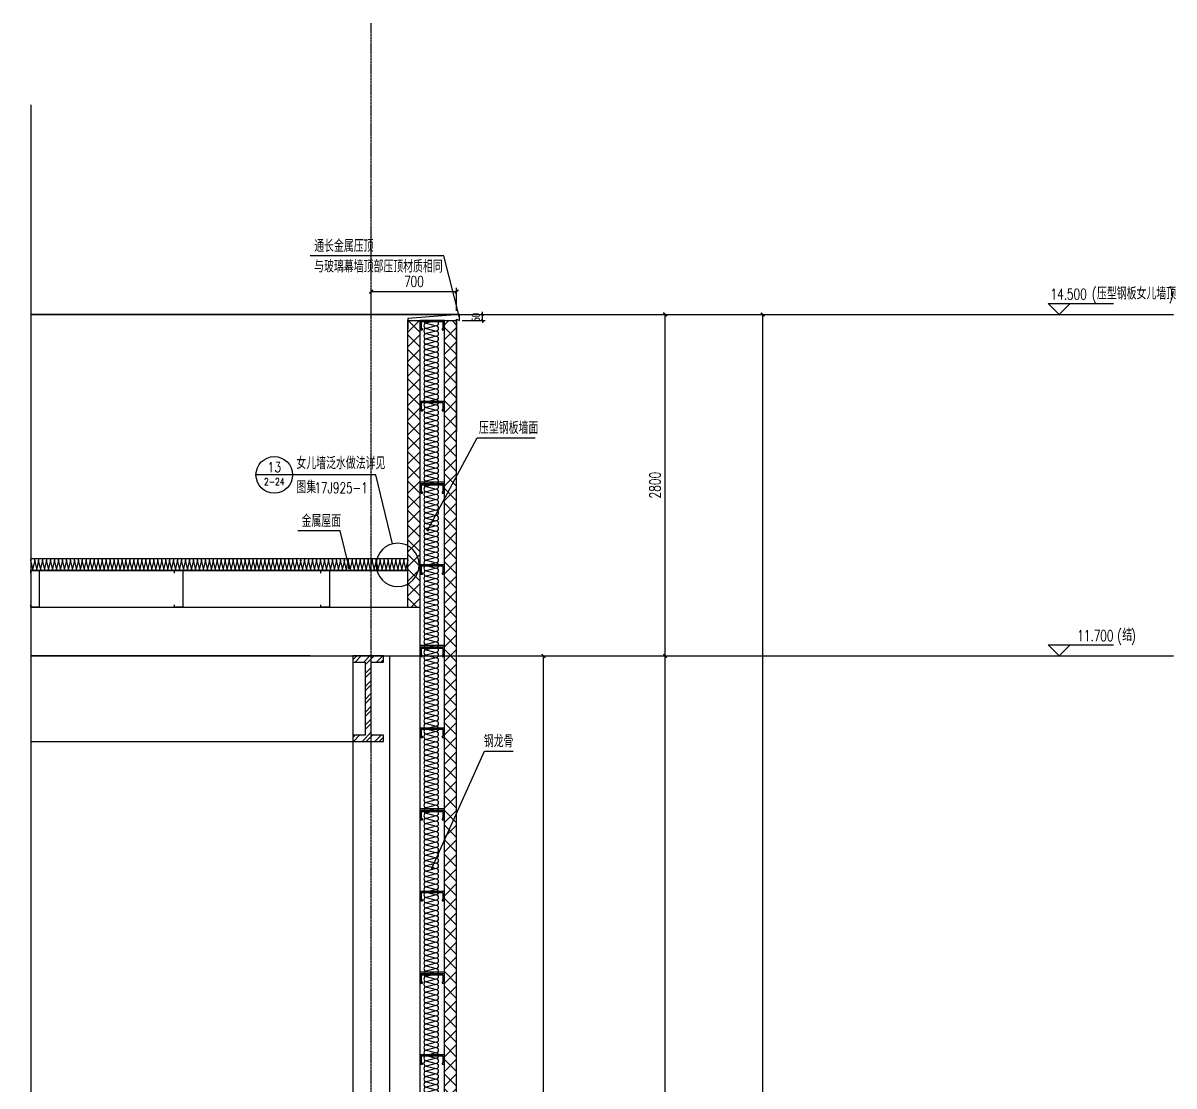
# Model space of a CAD drawing. Extents: x -1899985 to 1774885, y 556286 to 2175695.
# Drawn here: x -1518324 to -1508893, y 576432 to 585146 of the extents above; entities that cross this region are included whole.
import ezdxf
from ezdxf.enums import TextEntityAlignment as Align

# ---------------------------------------------------------------- set-up
doc = ezdxf.new("R2010")
doc.units = 0
doc.header["$LTSCALE"] = 10
doc.header["$MEASUREMENT"] = 0
doc.linetypes.add('20剖面图$0$__DASH', pattern=[0.35, 0.25, -0.1])
doc.linetypes.add('20剖面图$0$DOTE', pattern=[2.42, 2, -0.2, 0.02, -0.2])
doc.layers.get('Defpoints').update_dxf_attribs({"color": 210})
for name, color, linetype in [('20剖面图$0$A-AXIS-D', 1, 'Continuous'), ('20剖面图$0$A-AXIS-DOTE', 14, '20剖面图$0$DOTE'), ('20剖面图$0$A-AXIS-DP', 126, 'Continuous'), ('20剖面图$0$A-AXIS-SYMB', 3, 'Continuous'), ('20剖面图$0$A-HATCH-2', 251, 'Continuous'), ('20剖面图$0$A-LIN-V', 9, 'Continuous'), ('20剖面图$0$AS-COLN', 6, 'Continuous'), ('20剖面图$0$AS-WALL', 40, 'Continuous'), ('20剖面图$0$DIM_ELEV', 3, 'Continuous'), ('20剖面图$0$DIM_SYMB', 3, 'Continuous'), ('20剖面图$0$PUB_HATCH', 8, 'Continuous'), ('20剖面图$0$PUB_TEXT', 7, 'Continuous'), ('20剖面图$0$建-墙-填充', 8, 'Continuous'), ('20剖面图$0$建-柱-钢', 9, 'Continuous'), ('A-AXIS-DP', 126, 'Continuous'), ('A-LIN-V', 9, 'Continuous'), ('DIM_SYMB', 3, 'Continuous'), ('PUB_TEXT', 7, 'Continuous')]:
    doc.layers.add(name, color=color, linetype=linetype)
doc.styles.add('20剖面图$0$_TCH_DIM', font='SIMPLEX', dxfattribs={"bigfont": 'GBCBIG'})
doc.styles.add('20剖面图$0$_TCH_DIM_T3', font='SIMPLEX', dxfattribs={"width": 0.705882, "bigfont": 'GBCBIG'})
doc.styles.add('_TCH_DIM', font='SIMPLEX', dxfattribs={"bigfont": 'GBCBIG'})
doc.styles.add('_TCH_DIM_T3', font='SIMPLEX', dxfattribs={"width": 0.705882, "bigfont": 'GBCBIG'})
doc.dimstyles.new('20剖面图$0$_TCH_ARCH&&30', dxfattribs={"dimtxt": 89.25, "dimasz": 30, "dimexe": 30, "dimexo": 30, "dimgap": 37.875, "dimtad": 1, "dimdec": 0, "dimzin": 0, "dimdsep": 46, "dimtxsty": '20剖面图$0$_TCH_DIM_T3', "dimblk": '20剖面图$0$_ArchTick', "dimcen": 0.09, "dimclrt": 7, "dimazin": 2, "dimtfac": 1, "dimtdec": 0, "dimtix": 1, "dimtmove": 2, "dimatfit": 3, "dimfxl": 1, "dimtolj": 1, "dimtzin": 0, "dimarcsym": 0})
doc.dimstyles.new('_TCH_ARCH&&20', dxfattribs={"dimtxt": 59.5, "dimasz": 20, "dimexe": 20, "dimexo": 20, "dimgap": 25.25, "dimtad": 1, "dimdec": 0, "dimzin": 0, "dimdsep": 46, "dimtxsty": '_TCH_DIM_T3', "dimblk": 'ARCHTICK', "dimcen": 0.09, "dimclrt": 7, "dimazin": 2, "dimtfac": 1, "dimtdec": 0, "dimtix": 1, "dimtmove": 2, "dimatfit": 3, "dimfxl": 1, "dimtolj": 1, "dimtzin": 0, "dimarcsym": 0})
pattern_1 = [(45, (60, 0), (-60.000061, 60.000061), []), (135, (60, 0), (-60.000061, -60.000061), [])]

# ---------------------------------------------------------------- blocks, each defined once
blk = doc.blocks.new('20剖面图$0$_ArchTick')
at = {"color": 0, "linetype": 'ByBlock', "const_width": 0.4}
blk.add_lwpolyline([(-0.5, -0.5), (0.5, 0.5)], dxfattribs=at)
blk = doc.blocks.new('*D320')
at = {"layer": '20剖面图$0$A-AXIS-D', "color": 0, "lineweight": -2, "transparency": 16777216}
for p, q in [((-1512633.4, 582757.5), (-1512233.4, 582757.5)), ((-1512263.4, 567957.5), (-1512263.4, 582757.5)), ((-1512633.4, 567957.5), (-1512233.4, 567957.5))]:
    blk.add_line(p, q, dxfattribs=at)
at = {"layer": 'Defpoints', "color": 0, "transparency": 16777216}
for p in [(-1512663.4, 582757.5), (-1512263.4, 582757.5), (-1512663.4, 567957.5)]:
    blk.add_point(p, dxfattribs=at)
at = {"layer": '20剖面图$0$A-AXIS-D', "color": 0, "lineweight": -2, "transparency": 16777216, "xscale": 30, "yscale": 30, "zscale": 30}
for p, rotation in [((-1512263.4, 582757.5), 90), ((-1512263.4, 567957.5), 270)]:
    blk.add_blockref('20剖面图$0$_ArchTick', p, dxfattribs=dict(at, rotation=rotation))
at = {"layer": '20剖面图$0$A-AXIS-D', "color": 7, "transparency": 16777216, "insert": (-1512345.9, 575357.5), "char_height": 89.25, "attachment_point": 5, "rotation": 90, "style": '20剖面图$0$_TCH_DIM_T3'}
blk.add_mtext('\\A1;14800', dxfattribs=at)
blk = doc.blocks.new('*D322')
at = {"layer": '20剖面图$0$A-AXIS-D', "color": 0, "lineweight": -2, "transparency": 16777216}
for p, q in [((-1513433.4, 579957.5), (-1513033.4, 579957.5)), ((-1513063.4, 568257.5), (-1513063.4, 579957.5)), ((-1513433.4, 568257.5), (-1513033.4, 568257.5))]:
    blk.add_line(p, q, dxfattribs=at)
at = {"layer": 'Defpoints', "color": 0, "transparency": 16777216}
for p in [(-1513463.4, 579957.5), (-1513063.4, 579957.5), (-1513463.4, 568257.5)]:
    blk.add_point(p, dxfattribs=at)
at = {"layer": '20剖面图$0$A-AXIS-D', "color": 0, "lineweight": -2, "transparency": 16777216, "xscale": 30, "yscale": 30, "zscale": 30}
for p, rotation in [((-1513063.4, 579957.5), 90), ((-1513063.4, 568257.5), 270)]:
    blk.add_blockref('20剖面图$0$_ArchTick', p, dxfattribs=dict(at, rotation=rotation))
at = {"layer": '20剖面图$0$A-AXIS-D', "color": 7, "transparency": 16777216, "insert": (-1513145.9, 574107.5), "char_height": 89.25, "attachment_point": 5, "rotation": 90, "style": '20剖面图$0$_TCH_DIM_T3'}
blk.add_mtext('\\A1;11700', dxfattribs=at)
blk = doc.blocks.new('*D323')
at = {"layer": '20剖面图$0$A-AXIS-D', "color": 0, "lineweight": -2, "transparency": 16777216}
for p, q in [((-1513433.4, 582757.5), (-1513033.4, 582757.5)), ((-1513063.4, 579957.5), (-1513063.4, 582757.5)), ((-1513433.4, 579957.5), (-1513033.4, 579957.5))]:
    blk.add_line(p, q, dxfattribs=at)
at = {"layer": 'Defpoints', "color": 0, "transparency": 16777216}
for p in [(-1513463.4, 582757.5), (-1513063.4, 582757.5), (-1513463.4, 579957.5)]:
    blk.add_point(p, dxfattribs=at)
at = {"layer": '20剖面图$0$A-AXIS-D', "color": 0, "lineweight": -2, "transparency": 16777216, "xscale": 30, "yscale": 30, "zscale": 30}
for p, rotation in [((-1513063.4, 582757.5), 90), ((-1513063.4, 579957.5), 270)]:
    blk.add_blockref('20剖面图$0$_ArchTick', p, dxfattribs=dict(at, rotation=rotation))
at = {"layer": '20剖面图$0$A-AXIS-D', "color": 7, "transparency": 16777216, "insert": (-1513145.9, 581357.5), "char_height": 89.25, "attachment_point": 5, "rotation": 90, "style": '20剖面图$0$_TCH_DIM_T3'}
blk.add_mtext('\\A1;2800', dxfattribs=at)
blk = doc.blocks.new('*D324')
at = {"layer": '20剖面图$0$A-AXIS-DP', "color": 0, "lineweight": -2, "transparency": 16777216}
for p, q in [((-1514281.2, 579957.5), (-1514030.1, 579957.5)), ((-1514060.1, 570657.5), (-1514060.1, 579957.5)), ((-1514281.2, 570657.5), (-1514030.1, 570657.5))]:
    blk.add_line(p, q, dxfattribs=at)
at = {"layer": 'Defpoints', "color": 0, "transparency": 16777216}
for p in [(-1514311.2, 579957.5), (-1514060.1, 579957.5), (-1514311.2, 570657.5)]:
    blk.add_point(p, dxfattribs=at)
at = {"layer": '20剖面图$0$A-AXIS-DP', "color": 0, "lineweight": -2, "transparency": 16777216, "xscale": 30, "yscale": 30, "zscale": 30}
for p, rotation in [((-1514060.1, 579957.5), 90), ((-1514060.1, 570657.5), 270)]:
    blk.add_blockref('20剖面图$0$_ArchTick', p, dxfattribs=dict(at, rotation=rotation))
at = {"layer": '20剖面图$0$A-AXIS-DP', "color": 7, "transparency": 16777216, "insert": (-1514142.6, 575307.5), "char_height": 89.25, "attachment_point": 5, "rotation": 90, "style": '20剖面图$0$_TCH_DIM_T3'}
blk.add_mtext('\\A1;9300', dxfattribs=at)
blk = doc.blocks.new('*D326')
at = {"layer": '20剖面图$0$A-AXIS-DP', "color": 0, "lineweight": -2, "transparency": 16777216}
for p, q in [((-1515470.6, 582787.5), (-1515470.6, 582974.2)), ((-1515470.6, 582944.2), (-1514770.8, 582944.2)), ((-1514770.8, 582787.5), (-1514770.8, 582974.2))]:
    blk.add_line(p, q, dxfattribs=at)
at = {"layer": 'Defpoints', "color": 0, "transparency": 16777216}
for p in [(-1514770.8, 582944.2), (-1515470.6, 582757.5), (-1514770.8, 582757.5)]:
    blk.add_point(p, dxfattribs=at)
at = {"layer": '20剖面图$0$A-AXIS-DP', "color": 0, "lineweight": -2, "transparency": 16777216, "xscale": 30, "yscale": 30, "zscale": 30, "rotation": 180}
blk.add_blockref('20剖面图$0$_ArchTick', (-1515470.6, 582944.2), dxfattribs=at)
at = {"layer": '20剖面图$0$A-AXIS-DP', "color": 0, "lineweight": -2, "transparency": 16777216, "xscale": 30, "yscale": 30, "zscale": 30}
blk.add_blockref('20剖面图$0$_ArchTick', (-1514770.8, 582944.2), dxfattribs=at)
at = {"layer": '20剖面图$0$A-AXIS-DP', "color": 7, "transparency": 16777216, "insert": (-1515120.7, 583026.7), "char_height": 89.25, "attachment_point": 5, "style": '20剖面图$0$_TCH_DIM_T3'}
blk.add_mtext('\\A1;700', dxfattribs=at)
blk = doc.blocks.new('20剖面图$0$CURVEPATTERNLIB$SYSLIB$岩棉板')
at = {"color": 0}
for p, q in [((0, -17), (12, -67)), ((12, -67), (24, -17))]:
    blk.add_line(p, q, dxfattribs=at)
for centre, start, end in [((12, -17), 0, 180), ((0, -67), 270, 0), ((24, -67), 180, 270)]:
    blk.add_arc(centre, 12, start, end, dxfattribs=at)
blk = doc.blocks.new('20剖面图$0$CURVEPATTERNLIB$SYSLIB$防水材料1')
at = {"layer": '20剖面图$0$PUB_HATCH'}
h = blk.add_hatch(dxfattribs=at)
h.set_pattern_fill('ANSI31', color=256, scale=10, angle=90, style=0)
h.set_pattern_definition([(45, (-196995.837, -685381.036), (11.22532015, -11.22532015), [])])
h.paths.add_polyline_path([(35, 0), (0, 0), (0, -100), (35, -100), (35, -90), (30, -90), (30, -95), (5, -95), (5, -5), (30, -5), (30, -10), (35, -10)])
h = blk.add_hatch(dxfattribs=at)
h.set_pattern_fill('ANSI31', color=256, scale=10, angle=90, style=0)
h.set_pattern_definition([(45, (-196695.837, -685381.036), (11.22532015, -11.22532015), [])])
h.paths.add_polyline_path([(335, 0), (300, 0), (300, -100), (335, -100), (335, -90), (330, -90), (330, -95), (305, -95), (305, -5), (330, -5), (330, -10), (335, -10)])
at = {"layer": '20剖面图$0$A-LIN-V', "extrusion": (-3.26108e-18, 2.41725e-31, -1)}
blk.add_line((600, 0), (600, -100), dxfattribs=at)
at = {"layer": '20剖面图$0$A-LIN-V'}
for p, q in [((30, -10), (35, -10)), ((330, -10), (335, -10)), ((30, -90), (35, -90)), ((330, -90), (335, -90))]:
    blk.add_line(p, q, dxfattribs=at)
at = {"layer": '20剖面图$0$A-LIN-V', "extrusion": (-3.26108e-18, 2.41725e-31, -1)}
for points in [[(-35, -10), (-35, 0), (0, 0), (0, -100), (-35, -100), (-35, -90)], [(-335, -10), (-335, 0), (-300, 0), (-300, -100), (-335, -100), (-335, -90)], [(-30, -10), (-30, -5), (-5, -5), (-5, -95), (-30, -95), (-30, -90)], [(-330, -10), (-330, -5), (-305, -5), (-305, -95), (-330, -95), (-330, -90)]]:
    blk.add_lwpolyline(points, dxfattribs=at)
at = {"layer": '20剖面图$0$A-LIN-V', "xscale": 0.8142221102150538, "yscale": 0.8108108108108109, "zscale": 0.8142221102150538}
for p in [(0, -20.1), (19.5, -20.1), (39.1, -20.1), (58.6, -20.1), (78.2, -20.1), (97.7, -20.1), (117.2, -20.1), (136.8, -20.1), (156.3, -20.1), (175.9, -20.1), (195.4, -20.1), (215, -20.1), (234.5, -20.1), (254, -20.1), (273.6, -20.1), (293.1, -20.1), (312.7, -20.1), (332.2, -20.1), (351.7, -20.1), (371.3, -20.1), (390.8, -20.1), (410.4, -20.1), (429.9, -20.1), (449.5, -20.1), (469, -20.1), (488.5, -20.1), (508.1, -20.1), (527.6, -20.1), (547.2, -20.1), (566.7, -20.1), (586.2, -20.1)]:
    blk.add_blockref('20剖面图$0$CURVEPATTERNLIB$SYSLIB$岩棉板', p, dxfattribs=at)
blk = doc.blocks.new('_ArchTick')
at = {"color": 0, "linetype": 'ByBlock', "const_width": 0.4}
blk.add_lwpolyline([(-0.5, -0.5), (0.5, 0.5)], dxfattribs=at)
blk = doc.blocks.new('*D120')
at = {"layer": 'A-AXIS-DP', "color": 0, "lineweight": -2, "transparency": 16777216}
for p, q in [((-1514726.7, 582757.5), (-1514538.2, 582757.5)), ((-1514558.2, 582757.5), (-1514558.2, 582777.5)), ((-1514558.2, 582707.5), (-1514558.2, 582757.5)), ((-1514726.7, 582707.5), (-1514538.2, 582707.5)), ((-1514558.2, 582707.5), (-1514558.2, 582687.5))]:
    blk.add_line(p, q, dxfattribs=at)
at = {"layer": 'Defpoints', "color": 0, "transparency": 16777216}
for p in [(-1514746.7, 582757.5), (-1514558.2, 582757.5), (-1514746.7, 582707.5)]:
    blk.add_point(p, dxfattribs=at)
at = {"layer": 'A-AXIS-DP', "color": 0, "lineweight": -2, "transparency": 16777216, "xscale": 20, "yscale": 20, "zscale": 20}
for p, rotation in [((-1514558.2, 582757.5), 270), ((-1514558.2, 582707.5), 90)]:
    blk.add_blockref('_ArchTick', p, dxfattribs=dict(at, rotation=rotation))
at = {"layer": 'A-AXIS-DP', "color": 7, "transparency": 16777216, "insert": (-1514613.2, 582732.5), "char_height": 59.5, "attachment_point": 5, "rotation": 90, "style": '_TCH_DIM_T3'}
blk.add_mtext('\\A1;50', dxfattribs=at)
blk = doc.blocks.new('20剖面图')
at = {"layer": '20剖面图$0$PUB_HATCH'}
h = blk.add_hatch(dxfattribs=at)
h.set_pattern_fill('多孔材料', color=256, scale=30, style=0)
h.set_pattern_definition(pattern_1)
h.paths.add_polyline_path([(-1515070.8, 580357.5), (-1515070.8, 582707.5), (-1515170.8, 582707.5), (-1515170.8, 580357.5)])
h = blk.add_hatch(dxfattribs=at)
h.set_pattern_fill('多孔材料', color=256, scale=30, style=0)
h.set_pattern_definition(pattern_1)
h.paths.add_polyline_path([(-1514770.8, 570657.5), (-1514770.8, 582707.5), (-1514870.8, 582707.5), (-1514870.8, 570657.5)])
at = {"layer": '20剖面图$0$建-墙-填充'}
h = blk.add_hatch(dxfattribs=at)
h.set_pattern_fill('金属', color=256, scale=30, style=0)
h.set_pattern_definition([(45, (0, 0), (-53.0330086, 53.0330086), []), (45, (35.355, 0), (-53.0330086, 53.0330086), [])])
h.paths.add_polyline_path([(-1515370.6, 579957.5), (-1515620.6, 579957.5), (-1515620.6, 579907.5), (-1515520.6, 579907.5), (-1515520.6, 579307.5), (-1515620.6, 579307.5), (-1515620.6, 579257.5), (-1515370.6, 579257.5), (-1515370.6, 579307.5), (-1515470.6, 579307.5), (-1515470.6, 579907.5), (-1515370.6, 579907.5)])
at = {"layer": '20剖面图$0$A-AXIS-DOTE'}
blk.add_line((-1515470.6, 565580.6), (-1515470.6, 585146), dxfattribs=at)
at = {"layer": '20剖面图$0$A-AXIS-DOTE', "linetype": '20剖面图$0$__DASH', "ltscale": 2}
for p, q in [((-1518261, 582757.5), (-1508893.3, 582757.5)), ((-1518261, 579957.5), (-1508893.3, 579957.5))]:
    blk.add_line(p, q, dxfattribs=at)
at = {"layer": '20剖面图$0$A-AXIS-SYMB'}
for p, q in [((-1516115.3, 581441.8), (-1516415.3, 581441.8)), ((-1515433.5, 581441.8), (-1516115.3, 581441.8)), ((-1515296, 580876.2), (-1515433.5, 581441.8)), ((-1514970.2, 578222.2), (-1514542.9, 579176.9)), ((-1514542.9, 579176.9), (-1514308.6, 579176.9))]:
    blk.add_line(p, q, dxfattribs=at)
blk.add_lwpolyline([(-1515077.1, 580704.1, 1), (-1515431.2, 580704.1, 1)], format="xyb", close=True, dxfattribs=at)
at = {"layer": '20剖面图$0$A-AXIS-SYMB', "const_width": 12}
blk.add_lwpolyline([(-1514972.6, 578216.7, 1), (-1514967.7, 578227.7, 1)], format="xyb", close=True, dxfattribs=at)
at = {"layer": '20剖面图$0$A-AXIS-SYMB'}
blk.add_circle((-1516265.3, 581441.8), 150, dxfattribs=at)
at = {"layer": '20剖面图$0$A-LIN-V'}
for p, q in [((-1514746.7, 582757.5), (-1518261, 582757.5)), ((-1515070.8, 570657.5), (-1515070.8, 582707.5)), ((-1514770.8, 582718.8), (-1514770.8, 581799.5)), ((-1518261, 580357.5), (-1515070.8, 580357.5)), ((-1515970.6, 579957.5), (-1518261, 579957.5)), ((-1515970.6, 579957.5), (-1515070.8, 579957.5)), ((-1515620.6, 579957.5), (-1515620.6, 568257.5)), ((-1515320.6, 579957.5), (-1515320.6, 568257.5)), ((-1518261, 579257.5), (-1515620.6, 579257.5))]:
    blk.add_line(p, q, dxfattribs=at)
for points in [[(-1515620.6, 582757.5), (-1514977.2, 582757.5)], [(-1515170.8, 582707.5), (-1514770.8, 582707.5)], [(-1518261, 580637.5), (-1518261, 580657.5), (-1518191, 580657.5), (-1518191, 580357.5), (-1518261, 580357.5), (-1518261, 580377.5)], [(-1517083.8, 580637.5), (-1517083.8, 580657.5), (-1517013.8, 580657.5), (-1517013.8, 580357.5), (-1517083.8, 580357.5), (-1517083.8, 580377.5)], [(-1515883.8, 580637.5), (-1515883.8, 580657.5), (-1515813.8, 580657.5), (-1515813.8, 580357.5), (-1515883.8, 580357.5), (-1515883.8, 580377.5)]]:
    blk.add_lwpolyline(points, dxfattribs=at)
at = {"layer": '20剖面图$0$AS-COLN'}
for p, q in [((-1518261, 580757.5), (-1515170.8, 580757.5)), ((-1518261, 580657.5), (-1515170.8, 580657.5))]:
    blk.add_line(p, q, dxfattribs=at)
at = {"layer": '20剖面图$0$AS-WALL'}
for p, q in [((-1515170.8, 580357.5), (-1515170.8, 582707.5)), ((-1515170.8, 582707.5), (-1515070.8, 582707.5)), ((-1515070.8, 580357.5), (-1515070.8, 582707.5)), ((-1514870.8, 570657.5), (-1514870.8, 582707.5)), ((-1514870.8, 582707.5), (-1514770.8, 582707.5)), ((-1514770.8, 570657.5), (-1514770.8, 582707.5)), ((-1515170.8, 580357.5), (-1515070.8, 580357.5))]:
    blk.add_line(p, q, dxfattribs=at)
blk.add_lwpolyline([(-1514770.8, 582686.2), (-1514770.8, 582718.8), (-1514746.7, 582707.5), (-1514746.7, 582757.5), (-1515170.8, 582724.3), (-1515170.8, 582640)], dxfattribs=at)
at = {"layer": '20剖面图$0$DIM_ELEV'}
for p, q in [((-1509835.1, 582757.5), (-1509925.1, 582847.5)), ((-1509925.1, 582847.5), (-1509388.7, 582847.5)), ((-1509835.1, 582757.5), (-1509745.1, 582847.5)), ((-1510045.1, 582757.5), (-1509745.1, 582757.5)), ((-1509835.1, 579957.5), (-1509925.1, 580047.5)), ((-1509925.1, 580047.5), (-1509388.7, 580047.5)), ((-1509835.1, 579957.5), (-1509745.1, 580047.5)), ((-1510045.1, 579957.5), (-1509745.1, 579957.5))]:
    blk.add_line(p, q, dxfattribs=at)
at = {"layer": '20剖面图$0$DIM_SYMB'}
for p, q in [((-1515007.7, 580990.7), (-1514603.2, 581745.6)), ((-1514603.2, 581745.6), (-1514127.4, 581745.6)), ((-1515724.9, 580982.9), (-1516073.5, 580982.9)), ((-1515652.9, 580681.3), (-1515724.9, 580982.9))]:
    blk.add_line(p, q, dxfattribs=at)
blk.add_lwpolyline([(-1518261, 584475.8), (-1518261, 575825.3), (-1518198, 575802.3), (-1518324, 575780.1), (-1518261, 575757.8), (-1518261, 567107.3)], dxfattribs=at)
at = {"layer": '20剖面图$0$DIM_SYMB', "const_width": 12}
for points in [[(-1515010.6, 580985.4, 1), (-1515004.9, 580996, 1)], [(-1515651.5, 580675.5, 1), (-1515654.3, 580687.2, 1)]]:
    blk.add_lwpolyline(points, format="xyb", close=True, dxfattribs=at)
at = {"layer": '20剖面图$0$建-柱-钢'}
for p, q in [((-1515370.6, 579957.5), (-1515620.6, 579957.5)), ((-1515620.6, 579957.5), (-1515620.6, 579907.5)), ((-1515620.6, 579907.5), (-1515520.6, 579907.5)), ((-1515520.6, 579907.5), (-1515520.6, 579307.5)), ((-1515470.6, 579307.5), (-1515470.6, 579907.5)), ((-1515470.6, 579907.5), (-1515370.6, 579907.5)), ((-1515370.6, 579907.5), (-1515370.6, 579957.5)), ((-1515520.6, 579307.5), (-1515620.6, 579307.5)), ((-1515620.6, 579307.5), (-1515620.6, 579257.5)), ((-1515620.6, 579257.5), (-1515370.6, 579257.5)), ((-1515370.6, 579307.5), (-1515470.6, 579307.5)), ((-1515370.6, 579257.5), (-1515370.6, 579307.5))]:
    blk.add_line(p, q, dxfattribs=at)
at = {"layer": '20剖面图$0$A-HATCH-2'}
for name, p, xscale, yscale, zscale, rotation in [('20剖面图$0$CURVEPATTERNLIB$SYSLIB$防水材料1', (-1514870.8, 582707.5), 2.210185424023806, 1.999999999990687, 1.999999999990687, 269.9999999972866), ('20剖面图$0$CURVEPATTERNLIB$SYSLIB$防水材料1', (-1514870.8, 581368.6), 2.210185424023806, 1.999999999990687, 1.999999999990687, 269.9999999972866), ('20剖面图$0$CURVEPATTERNLIB$SYSLIB$岩棉板', (-1518228.5, 580764.5), -1.355367460515934, 1.351351351351351, 1.351351351351351, 1.72675554995987e-11), ('20剖面图$0$CURVEPATTERNLIB$SYSLIB$岩棉板', (-1518195.9, 580764.5), -1.355367460515934, 1.351351351351351, 1.351351351351351, 1.72675554995987e-11), ('20剖面图$0$CURVEPATTERNLIB$SYSLIB$岩棉板', (-1518163.4, 580764.5), -1.355367460515934, 1.351351351351351, 1.351351351351351, 1.72675554995987e-11), ('20剖面图$0$CURVEPATTERNLIB$SYSLIB$岩棉板', (-1518130.9, 580764.5), -1.355367460515934, 1.351351351351351, 1.351351351351351, 1.72675554995987e-11), ('20剖面图$0$CURVEPATTERNLIB$SYSLIB$岩棉板', (-1518098.3, 580764.5), -1.355367460515934, 1.351351351351351, 1.351351351351351, 1.72675554995987e-11), ('20剖面图$0$CURVEPATTERNLIB$SYSLIB$岩棉板', (-1518065.8, 580764.5), -1.355367460515934, 1.351351351351351, 1.351351351351351, 1.72675554995987e-11), ('20剖面图$0$CURVEPATTERNLIB$SYSLIB$岩棉板', (-1518033.3, 580764.5), -1.355367460515934, 1.351351351351351, 1.351351351351351, 1.72675554995987e-11), ('20剖面图$0$CURVEPATTERNLIB$SYSLIB$岩棉板', (-1518000.8, 580764.5), -1.355367460515934, 1.351351351351351, 1.351351351351351, 1.72675554995987e-11), ('20剖面图$0$CURVEPATTERNLIB$SYSLIB$岩棉板', (-1517968.2, 580764.5), -1.355367460515934, 1.351351351351351, 1.351351351351351, 1.72675554995987e-11), ('20剖面图$0$CURVEPATTERNLIB$SYSLIB$岩棉板', (-1517935.7, 580764.5), -1.355367460515934, 1.351351351351351, 1.351351351351351, 1.72675554995987e-11), ('20剖面图$0$CURVEPATTERNLIB$SYSLIB$岩棉板', (-1517903.2, 580764.5), -1.355367460515934, 1.351351351351351, 1.351351351351351, 1.72675554995987e-11), ('20剖面图$0$CURVEPATTERNLIB$SYSLIB$岩棉板', (-1517870.6, 580764.5), -1.355367460515934, 1.351351351351351, 1.351351351351351, 1.72675554995987e-11), ('20剖面图$0$CURVEPATTERNLIB$SYSLIB$岩棉板', (-1517838.1, 580764.5), -1.355367460515934, 1.351351351351351, 1.351351351351351, 1.72675554995987e-11), ('20剖面图$0$CURVEPATTERNLIB$SYSLIB$岩棉板', (-1517805.6, 580764.5), -1.355367460515934, 1.351351351351351, 1.351351351351351, 1.72675554995987e-11), ('20剖面图$0$CURVEPATTERNLIB$SYSLIB$岩棉板', (-1517773.1, 580764.5), -1.355367460515934, 1.351351351351351, 1.351351351351351, 1.72675554995987e-11), ('20剖面图$0$CURVEPATTERNLIB$SYSLIB$岩棉板', (-1517740.5, 580764.5), -1.355367460515934, 1.351351351351351, 1.351351351351351, 1.72675554995987e-11), ('20剖面图$0$CURVEPATTERNLIB$SYSLIB$岩棉板', (-1517708, 580764.5), -1.355367460515934, 1.351351351351351, 1.351351351351351, 1.72675554995987e-11), ('20剖面图$0$CURVEPATTERNLIB$SYSLIB$岩棉板', (-1517675.5, 580764.5), -1.355367460515934, 1.351351351351351, 1.351351351351351, 1.72675554995987e-11), ('20剖面图$0$CURVEPATTERNLIB$SYSLIB$岩棉板', (-1517642.9, 580764.5), -1.355367460515934, 1.351351351351351, 1.351351351351351, 1.72675554995987e-11), ('20剖面图$0$CURVEPATTERNLIB$SYSLIB$岩棉板', (-1517610.4, 580764.5), -1.355367460515934, 1.351351351351351, 1.351351351351351, 1.72675554995987e-11), ('20剖面图$0$CURVEPATTERNLIB$SYSLIB$岩棉板', (-1517577.9, 580764.5), -1.355367460515934, 1.351351351351351, 1.351351351351351, 1.72675554995987e-11), ('20剖面图$0$CURVEPATTERNLIB$SYSLIB$岩棉板', (-1517545.4, 580764.5), -1.355367460515934, 1.351351351351351, 1.351351351351351, 1.72675554995987e-11), ('20剖面图$0$CURVEPATTERNLIB$SYSLIB$岩棉板', (-1517512.8, 580764.5), -1.355367460515934, 1.351351351351351, 1.351351351351351, 1.72675554995987e-11), ('20剖面图$0$CURVEPATTERNLIB$SYSLIB$岩棉板', (-1517480.3, 580764.5), -1.355367460515934, 1.351351351351351, 1.351351351351351, 1.72675554995987e-11), ('20剖面图$0$CURVEPATTERNLIB$SYSLIB$岩棉板', (-1517447.8, 580764.5), -1.355367460515934, 1.351351351351351, 1.351351351351351, 1.72675554995987e-11), ('20剖面图$0$CURVEPATTERNLIB$SYSLIB$岩棉板', (-1517415.2, 580764.5), -1.355367460515934, 1.351351351351351, 1.351351351351351, 1.72675554995987e-11), ('20剖面图$0$CURVEPATTERNLIB$SYSLIB$岩棉板', (-1517382.7, 580764.5), -1.355367460515934, 1.351351351351351, 1.351351351351351, 1.72675554995987e-11), ('20剖面图$0$CURVEPATTERNLIB$SYSLIB$岩棉板', (-1517350.2, 580764.5), -1.355367460515934, 1.351351351351351, 1.351351351351351, 1.72675554995987e-11), ('20剖面图$0$CURVEPATTERNLIB$SYSLIB$岩棉板', (-1517317.7, 580764.5), -1.355367460515934, 1.351351351351351, 1.351351351351351, 1.72675554995987e-11), ('20剖面图$0$CURVEPATTERNLIB$SYSLIB$岩棉板', (-1517285.1, 580764.5), -1.355367460515934, 1.351351351351351, 1.351351351351351, 1.72675554995987e-11), ('20剖面图$0$CURVEPATTERNLIB$SYSLIB$岩棉板', (-1517252.6, 580764.5), -1.355367460515934, 1.351351351351351, 1.351351351351351, 1.72675554995987e-11), ('20剖面图$0$CURVEPATTERNLIB$SYSLIB$岩棉板', (-1517220.1, 580764.5), -1.355367460515934, 1.351351351351351, 1.351351351351351, 1.72675554995987e-11), ('20剖面图$0$CURVEPATTERNLIB$SYSLIB$岩棉板', (-1517187.5, 580764.5), -1.355367460515934, 1.351351351351351, 1.351351351351351, 1.72675554995987e-11), ('20剖面图$0$CURVEPATTERNLIB$SYSLIB$岩棉板', (-1517155, 580764.5), -1.355367460515934, 1.351351351351351, 1.351351351351351, 1.72675554995987e-11), ('20剖面图$0$CURVEPATTERNLIB$SYSLIB$岩棉板', (-1517122.5, 580764.5), -1.355367460515934, 1.351351351351351, 1.351351351351351, 1.72675554995987e-11), ('20剖面图$0$CURVEPATTERNLIB$SYSLIB$岩棉板', (-1517090, 580764.5), -1.355367460515934, 1.351351351351351, 1.351351351351351, 1.72675554995987e-11), ('20剖面图$0$CURVEPATTERNLIB$SYSLIB$岩棉板', (-1517057.4, 580764.5), -1.355367460515934, 1.351351351351351, 1.351351351351351, 1.72675554995987e-11), ('20剖面图$0$CURVEPATTERNLIB$SYSLIB$岩棉板', (-1517024.9, 580764.5), -1.355367460515934, 1.351351351351351, 1.351351351351351, 1.72675554995987e-11), ('20剖面图$0$CURVEPATTERNLIB$SYSLIB$岩棉板', (-1516992.4, 580764.5), -1.355367460515934, 1.351351351351351, 1.351351351351351, 1.72675554995987e-11), ('20剖面图$0$CURVEPATTERNLIB$SYSLIB$岩棉板', (-1516959.8, 580764.5), -1.355367460515934, 1.351351351351351, 1.351351351351351, 1.72675554995987e-11), ('20剖面图$0$CURVEPATTERNLIB$SYSLIB$岩棉板', (-1516927.3, 580764.5), -1.355367460515934, 1.351351351351351, 1.351351351351351, 1.72675554995987e-11), ('20剖面图$0$CURVEPATTERNLIB$SYSLIB$岩棉板', (-1516894.8, 580764.5), -1.355367460515934, 1.351351351351351, 1.351351351351351, 1.72675554995987e-11), ('20剖面图$0$CURVEPATTERNLIB$SYSLIB$岩棉板', (-1516862.3, 580764.5), -1.355367460515934, 1.351351351351351, 1.351351351351351, 1.72675554995987e-11), ('20剖面图$0$CURVEPATTERNLIB$SYSLIB$岩棉板', (-1516829.7, 580764.5), -1.355367460515934, 1.351351351351351, 1.351351351351351, 1.72675554995987e-11), ('20剖面图$0$CURVEPATTERNLIB$SYSLIB$岩棉板', (-1516797.2, 580764.5), -1.355367460515934, 1.351351351351351, 1.351351351351351, 1.72675554995987e-11), ('20剖面图$0$CURVEPATTERNLIB$SYSLIB$岩棉板', (-1516764.7, 580764.5), -1.355367460515934, 1.351351351351351, 1.351351351351351, 1.72675554995987e-11), ('20剖面图$0$CURVEPATTERNLIB$SYSLIB$岩棉板', (-1516732.1, 580764.5), -1.355367460515934, 1.351351351351351, 1.351351351351351, 1.72675554995987e-11), ('20剖面图$0$CURVEPATTERNLIB$SYSLIB$岩棉板', (-1516699.6, 580764.5), -1.355367460515934, 1.351351351351351, 1.351351351351351, 1.72675554995987e-11), ('20剖面图$0$CURVEPATTERNLIB$SYSLIB$岩棉板', (-1516667.1, 580764.5), -1.355367460515934, 1.351351351351351, 1.351351351351351, 1.72675554995987e-11), ('20剖面图$0$CURVEPATTERNLIB$SYSLIB$岩棉板', (-1516634.6, 580764.5), -1.355367460515934, 1.351351351351351, 1.351351351351351, 1.72675554995987e-11), ('20剖面图$0$CURVEPATTERNLIB$SYSLIB$岩棉板', (-1516602, 580764.5), -1.355367460515934, 1.351351351351351, 1.351351351351351, 1.72675554995987e-11), ('20剖面图$0$CURVEPATTERNLIB$SYSLIB$岩棉板', (-1516569.5, 580764.5), -1.355367460515934, 1.351351351351351, 1.351351351351351, 1.72675554995987e-11), ('20剖面图$0$CURVEPATTERNLIB$SYSLIB$岩棉板', (-1516537, 580764.5), -1.355367460515934, 1.351351351351351, 1.351351351351351, 1.72675554995987e-11), ('20剖面图$0$CURVEPATTERNLIB$SYSLIB$岩棉板', (-1516504.4, 580764.5), -1.355367460515934, 1.351351351351351, 1.351351351351351, 1.72675554995987e-11), ('20剖面图$0$CURVEPATTERNLIB$SYSLIB$岩棉板', (-1516471.9, 580764.5), -1.355367460515934, 1.351351351351351, 1.351351351351351, 1.72675554995987e-11), ('20剖面图$0$CURVEPATTERNLIB$SYSLIB$岩棉板', (-1516439.4, 580764.5), -1.355367460515934, 1.351351351351351, 1.351351351351351, 1.72675554995987e-11), ('20剖面图$0$CURVEPATTERNLIB$SYSLIB$岩棉板', (-1516406.9, 580764.5), -1.355367460515934, 1.351351351351351, 1.351351351351351, 1.72675554995987e-11), ('20剖面图$0$CURVEPATTERNLIB$SYSLIB$岩棉板', (-1516374.3, 580764.5), -1.355367460515934, 1.351351351351351, 1.351351351351351, 1.72675554995987e-11), ('20剖面图$0$CURVEPATTERNLIB$SYSLIB$岩棉板', (-1516341.8, 580764.5), -1.355367460515934, 1.351351351351351, 1.351351351351351, 1.72675554995987e-11), ('20剖面图$0$CURVEPATTERNLIB$SYSLIB$岩棉板', (-1516309.3, 580764.5), -1.355367460515934, 1.351351351351351, 1.351351351351351, 1.72675554995987e-11), ('20剖面图$0$CURVEPATTERNLIB$SYSLIB$岩棉板', (-1516276.7, 580764.5), -1.355367460515934, 1.351351351351351, 1.351351351351351, 1.72675554995987e-11), ('20剖面图$0$CURVEPATTERNLIB$SYSLIB$岩棉板', (-1516244.2, 580764.5), -1.355367460515934, 1.351351351351351, 1.351351351351351, 1.72675554995987e-11), ('20剖面图$0$CURVEPATTERNLIB$SYSLIB$岩棉板', (-1516211.7, 580764.5), -1.355367460515934, 1.351351351351351, 1.351351351351351, 1.72675554995987e-11), ('20剖面图$0$CURVEPATTERNLIB$SYSLIB$岩棉板', (-1516179.1, 580764.5), -1.355367460515934, 1.351351351351351, 1.351351351351351, 1.72675554995987e-11), ('20剖面图$0$CURVEPATTERNLIB$SYSLIB$岩棉板', (-1516146.6, 580764.5), -1.355367460515934, 1.351351351351351, 1.351351351351351, 1.72675554995987e-11), ('20剖面图$0$CURVEPATTERNLIB$SYSLIB$岩棉板', (-1516114.1, 580764.5), -1.355367460515934, 1.351351351351351, 1.351351351351351, 1.72675554995987e-11), ('20剖面图$0$CURVEPATTERNLIB$SYSLIB$岩棉板', (-1516081.6, 580764.5), -1.355367460515934, 1.351351351351351, 1.351351351351351, 1.72675554995987e-11), ('20剖面图$0$CURVEPATTERNLIB$SYSLIB$岩棉板', (-1516049, 580764.5), -1.355367460515934, 1.351351351351351, 1.351351351351351, 1.72675554995987e-11), ('20剖面图$0$CURVEPATTERNLIB$SYSLIB$岩棉板', (-1516016.5, 580764.5), -1.355367460515934, 1.351351351351351, 1.351351351351351, 1.72675554995987e-11), ('20剖面图$0$CURVEPATTERNLIB$SYSLIB$岩棉板', (-1515984, 580764.5), -1.355367460515934, 1.351351351351351, 1.351351351351351, 1.72675554995987e-11), ('20剖面图$0$CURVEPATTERNLIB$SYSLIB$岩棉板', (-1515951.4, 580764.5), -1.355367460515934, 1.351351351351351, 1.351351351351351, 1.72675554995987e-11), ('20剖面图$0$CURVEPATTERNLIB$SYSLIB$岩棉板', (-1515918.9, 580764.5), -1.355367460515934, 1.351351351351351, 1.351351351351351, 1.72675554995987e-11), ('20剖面图$0$CURVEPATTERNLIB$SYSLIB$岩棉板', (-1515886.4, 580764.5), -1.355367460515934, 1.351351351351351, 1.351351351351351, 1.72675554995987e-11), ('20剖面图$0$CURVEPATTERNLIB$SYSLIB$岩棉板', (-1515853.9, 580764.5), -1.355367460515934, 1.351351351351351, 1.351351351351351, 1.72675554995987e-11), ('20剖面图$0$CURVEPATTERNLIB$SYSLIB$岩棉板', (-1515821.3, 580764.5), -1.355367460515934, 1.351351351351351, 1.351351351351351, 1.72675554995987e-11), ('20剖面图$0$CURVEPATTERNLIB$SYSLIB$岩棉板', (-1515788.8, 580764.5), -1.355367460515934, 1.351351351351351, 1.351351351351351, 1.72675554995987e-11), ('20剖面图$0$CURVEPATTERNLIB$SYSLIB$岩棉板', (-1515756.3, 580764.5), -1.355367460515934, 1.351351351351351, 1.351351351351351, 1.72675554995987e-11), ('20剖面图$0$CURVEPATTERNLIB$SYSLIB$岩棉板', (-1515723.7, 580764.5), -1.355367460515934, 1.351351351351351, 1.351351351351351, 1.72675554995987e-11), ('20剖面图$0$CURVEPATTERNLIB$SYSLIB$岩棉板', (-1515691.2, 580764.5), -1.355367460515934, 1.351351351351351, 1.351351351351351, 1.72675554995987e-11), ('20剖面图$0$CURVEPATTERNLIB$SYSLIB$岩棉板', (-1515658.7, 580764.5), -1.355367460515934, 1.351351351351351, 1.351351351351351, 1.72675554995987e-11), ('20剖面图$0$CURVEPATTERNLIB$SYSLIB$岩棉板', (-1515626.2, 580764.5), -1.355367460515934, 1.351351351351351, 1.351351351351351, 1.72675554995987e-11), ('20剖面图$0$CURVEPATTERNLIB$SYSLIB$岩棉板', (-1515593.6, 580764.5), -1.355367460515934, 1.351351351351351, 1.351351351351351, 1.72675554995987e-11), ('20剖面图$0$CURVEPATTERNLIB$SYSLIB$岩棉板', (-1515561.1, 580764.5), -1.355367460515934, 1.351351351351351, 1.351351351351351, 1.72675554995987e-11), ('20剖面图$0$CURVEPATTERNLIB$SYSLIB$岩棉板', (-1515528.6, 580764.5), -1.355367460515934, 1.351351351351351, 1.351351351351351, 1.72675554995987e-11), ('20剖面图$0$CURVEPATTERNLIB$SYSLIB$岩棉板', (-1515496, 580764.5), -1.355367460515934, 1.351351351351351, 1.351351351351351, 1.72675554995987e-11), ('20剖面图$0$CURVEPATTERNLIB$SYSLIB$岩棉板', (-1515463.5, 580764.5), -1.355367460515934, 1.351351351351351, 1.351351351351351, 1.72675554995987e-11), ('20剖面图$0$CURVEPATTERNLIB$SYSLIB$岩棉板', (-1515431, 580764.5), -1.355367460515934, 1.351351351351351, 1.351351351351351, 1.72675554995987e-11), ('20剖面图$0$CURVEPATTERNLIB$SYSLIB$岩棉板', (-1515398.5, 580764.5), -1.355367460515934, 1.351351351351351, 1.351351351351351, 1.72675554995987e-11), ('20剖面图$0$CURVEPATTERNLIB$SYSLIB$岩棉板', (-1515365.9, 580764.5), -1.355367460515934, 1.351351351351351, 1.351351351351351, 1.72675554995987e-11), ('20剖面图$0$CURVEPATTERNLIB$SYSLIB$岩棉板', (-1515333.4, 580764.5), -1.355367460515934, 1.351351351351351, 1.351351351351351, 1.72675554995987e-11), ('20剖面图$0$CURVEPATTERNLIB$SYSLIB$岩棉板', (-1515300.9, 580764.5), -1.355367460515934, 1.351351351351351, 1.351351351351351, 1.72675554995987e-11), ('20剖面图$0$CURVEPATTERNLIB$SYSLIB$岩棉板', (-1515268.3, 580764.5), -1.355367460515934, 1.351351351351351, 1.351351351351351, 1.72675554995987e-11), ('20剖面图$0$CURVEPATTERNLIB$SYSLIB$岩棉板', (-1515235.8, 580764.5), -1.355367460515934, 1.351351351351351, 1.351351351351351, 1.72675554995987e-11), ('20剖面图$0$CURVEPATTERNLIB$SYSLIB$岩棉板', (-1515203.3, 580764.5), -1.355367460515934, 1.351351351351351, 1.351351351351351, 1.72675554995987e-11), ('20剖面图$0$CURVEPATTERNLIB$SYSLIB$岩棉板', (-1515170.8, 580764.5), -1.355367460515934, 1.351351351351351, 1.351351351351351, 1.72675554995987e-11), ('20剖面图$0$CURVEPATTERNLIB$SYSLIB$防水材料1', (-1514870.8, 580029.7), 2.210185424023806, 1.999999999990687, 1.999999999990687, 269.9999999972866), ('20剖面图$0$CURVEPATTERNLIB$SYSLIB$防水材料1', (-1514870.8, 578690.8), 2.210185424023806, 1.999999999990687, 1.999999999990687, 269.9999999972866), ('20剖面图$0$CURVEPATTERNLIB$SYSLIB$防水材料1', (-1514870.8, 577351.9), 2.210185424023806, 1.999999999990687, 1.999999999990687, 269.9999999972866)]:
    blk.add_blockref(name, p, dxfattribs=dict(at, xscale=xscale, yscale=yscale, zscale=zscale, rotation=rotation))
at = {"layer": '20剖面图$0$PUB_TEXT', "style": '20剖面图$0$_TCH_DIM', "width": 0.705882}
for s, height, p in [('14.500', 89.25, (-1509905, 582879)), ('(', 89.2, (-1509566, 582879)), (')', 89.2, (-1508934.2, 582879)), ('17J925-1', 89.25, (-1515936.4, 581290.9)), ('(', 89.2, (-1509358.7, 580079)), (')', 89.2, (-1509243, 580079)), ('11.700', 89.25, (-1509685.7, 580079))]:
    blk.add_text(s, height=height, dxfattribs=at).set_placement(p)
at = {"layer": '20剖面图$0$PUB_TEXT', "style": '20剖面图$0$_TCH_DIM'}
for s, height, p in [('压型钢板女儿墙顶', 101.28, (-1509524, 582879)), ('压型钢板墙面', 101.28, (-1514587.8, 581777.1)), ('女儿墙泛水做法详见', 101.28, (-1516083.8, 581488)), ('图集', 101.28, (-1516083.8, 581290.9)), ('金属屋面', 101.28, (-1516042, 581014.4)), ('结', 101.3, (-1509316.7, 580079)), ('钢龙骨', 101.28, (-1514547.9, 579208.4))]:
    blk.add_text(s, height=height, dxfattribs=at).set_placement(p)
for s, height, width, p, p2 in [('13', 79.49, 1.241002, (-1516323.5, 581465.3), (-1516207.2, 581465.3)), ('2-24', 56.95, 1.081137, (-1516349.6, 581358), (-1516181.1, 581358))]:
    blk.add_text(s, height=height, dxfattribs=dict(at, width=width)).set_placement(p, p2, align=Align.FIT)
at = {"layer": '20剖面图$0$A-AXIS-D'}
for p1, p2, picture, middle in [((-1513463.4, 579957.5), (-1513463.4, 582757.5), '*D323', (-1513145.9, 581357.5)), ((-1512663.4, 567957.5), (-1512663.4, 582757.5), '*D320', (-1512345.9, 575357.5)), ((-1513463.4, 568257.5), (-1513463.4, 579957.5), '*D322', (-1513145.9, 574107.5))]:
    dim = blk.add_aligned_dim(p1=p1, p2=p2, distance=-400, dimstyle='20剖面图$0$_TCH_ARCH&&30', dxfattribs=at)
    dim.commit()
    dim.dimension.update_dxf_attribs({"geometry": picture, "text_midpoint": middle})
at = {"layer": '20剖面图$0$A-AXIS-DP'}
for p1, p2, distance, picture, middle in [((-1515470.6, 582757.5), (-1514770.8, 582757.5), 186.8, '*D326', (-1515120.7, 583026.7)), ((-1514311.2, 570657.5), (-1514311.2, 579957.5), -251.1, '*D324', (-1514142.6, 575307.5))]:
    dim = blk.add_aligned_dim(p1=p1, p2=p2, distance=distance, dimstyle='20剖面图$0$_TCH_ARCH&&30', dxfattribs=at)
    dim.commit()
    dim.dimension.update_dxf_attribs({"geometry": picture, "text_midpoint": middle})

msp = doc.modelspace()

# ---------------------------------------------------------------- block references
at = {"layer": 'A-LIN-V'}
msp.add_blockref('20剖面图', (0, 0), dxfattribs=at)

# ---------------------------------------------------------------- next in the draw order: linework, layer by layer
at = {"layer": 'DIM_SYMB'}
for p, q in [((-1514877, 583236.8), (-1515969.9, 583236.8)), ((-1514746.7, 582732.5), (-1514877, 583236.8))]:
    msp.add_line(p, q, dxfattribs=at)

# ---------------------------------------------------------------- next in the draw order: texts
at = {"layer": 'PUB_TEXT', "style": '_TCH_DIM'}
for s, height, p in [('通长金属压顶', 101.28, (-1515938.4, 583268.3)), ('与玻璃幕墙顶部压顶材质相同', 101.277, (-1515938.4, 583100.3))]:
    msp.add_text(s, height=height, dxfattribs=at).set_placement(p)

# ---------------------------------------------------------------- next in the draw order: dimensions: what is measured, and where the dimension line sits
at = {"layer": 'A-AXIS-DP'}
dim = msp.add_aligned_dim(p1=(-1514746.7, 582707.5), p2=(-1514746.7, 582757.5), distance=-188.5, dimstyle='_TCH_ARCH&&20', dxfattribs=at)
dim.commit()
dim.dimension.update_dxf_attribs({"geometry": '*D120', "text_midpoint": (-1514613.2, 582732.5)})

doc.saveas('drawing.dxf')
